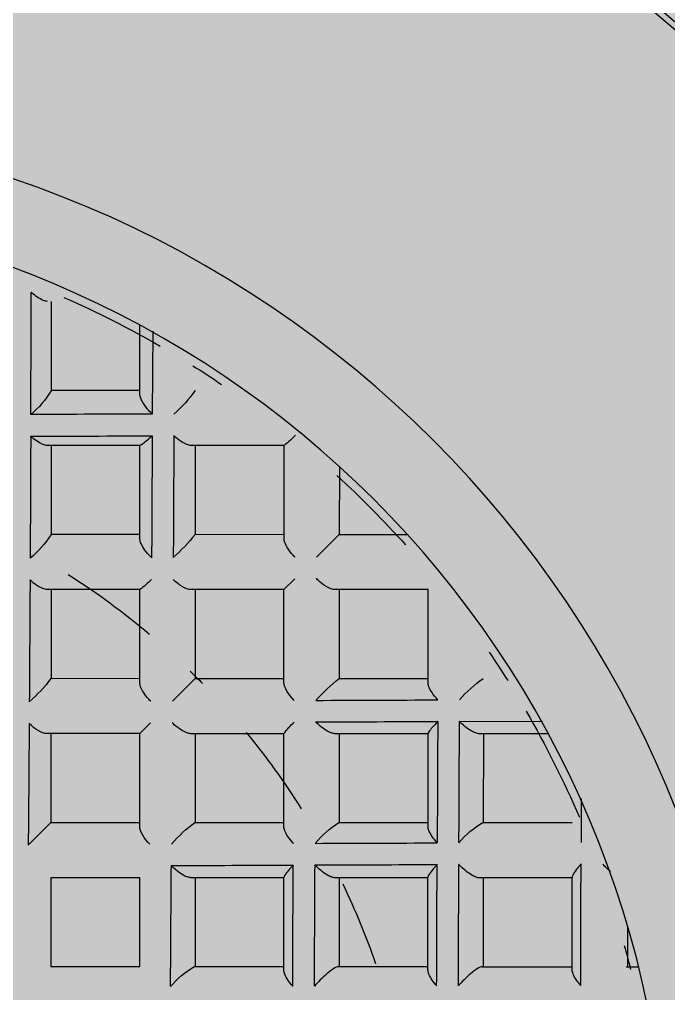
# Model space of a CAD drawing. Header units: millimetres. Extents: x 307301 to 459443, y -2888111 to -2805601.
# Drawn here: x 452144.51 to 452148.26, y -2880578.68 to -2880573.05 of the extents above; entities that cross this region are included whole.
import ezdxf

# ---------------------------------------------------------------- set-up
doc = ezdxf.new("R2010")
doc.units = ezdxf.units.MM
doc.header["$LTSCALE"] = 10
doc.header["$MEASUREMENT"] = 0
for name, color, linetype in [('$DDT_AUDIT_GENERATED_(131)', 7, 'Continuous'), ('$DDT_AUDIT_GENERATED_(159)', 7, 'Continuous'), ('$DDT_AUDIT_GENERATED_(15E)', 7, 'Continuous'), ('$DDT_AUDIT_GENERATED_(224)', 7, 'Continuous'), ('$DDT_AUDIT_GENERATED_(77)', 7, 'Continuous'), ('$DDT_AUDIT_GENERATED_(7E)', 7, 'Continuous'), ('$DDT_AUDIT_GENERATED_(901)', 7, 'Continuous'), ('$DDT_AUDIT_GENERATED_(E33)', 7, 'Continuous'), ('BMA  furniture', 6, 'Continuous'), ('Furniture - Plan', 3, 'Continuous')]:
    doc.layers.add(name, color=color, linetype=linetype)

# ---------------------------------------------------------------- blocks, each defined once
blk = doc.blocks.new('TUFTUFTU')
at = {"layer": 'Furniture - Plan', "ltscale": 0.01}
h = blk.add_hatch(color=250, dxfattribs=at)
h.dxf.hatch_style = 1
h.set_gradient(color1=(51, 51, 51), color2=(105, 105, 105), one_color=1, tint=0.41, name='INVCYLINDER')
edge = h.paths.add_edge_path()
edge.add_arc((1413476.938, -245799), 296.526, 0, 360)
at = {"layer": '$DDT_AUDIT_GENERATED_(131)', "color": 6, "linetype": 'Continuous'}
for start, end in [(74.6018, 76.0366), (59.9684, 66.7946), (55.9645, 57.9188), (42.5391, 48.1379), (32.1116, 34.0789), (23.7216, 29.9302)]:
    blk.add_arc((1413476.938, -245799), 11.517, start, end, dxfattribs=at)
at = {"layer": '$DDT_AUDIT_GENERATED_(159)', "color": 6, "linetype": 'Continuous'}
for start, end in [(64.3654, 70.9039), (50.6776, 57.8491), (44.3751, 45.6834), (32.5322, 40.1971)]:
    blk.add_arc((1413476.938, -245799), 8.71, start, end, dxfattribs=at)
at = {"layer": '$DDT_AUDIT_GENERATED_(15E)', "color": 3, "linetype": 'Continuous'}
for radius in [295.946, 295.558]:
    blk.add_circle((1413476.938, -245799), radius, dxfattribs=at)
at = {"layer": '$DDT_AUDIT_GENERATED_(224)', "color": 3, "linetype": 'Continuous'}
for radius in [300, 296.526, 296.132]:
    blk.add_circle((1413476.938, -245799), radius, dxfattribs=at)
at = {"layer": '$DDT_AUDIT_GENERATED_(77)', "color": 6, "linetype": 'Continuous'}
for radius in [20.285, 17.962, 12.581]:
    blk.add_circle((1413476.938, -245799), radius, dxfattribs=at)
blk.add_arc((1413476.938, -245799), 18.03, 345.0261, 285.0261, dxfattribs=at)
at = {"layer": '$DDT_AUDIT_GENERATED_(7E)', "color": 6, "linetype": 'Continuous'}
for radius in [62.905, 61.937]:
    blk.add_circle((1413476.938, -245799), radius, dxfattribs=at)
at = {"layer": '$DDT_AUDIT_GENERATED_(901)', "color": 6, "linetype": 'Continuous'}
for p, q in [((1413479.75, -245787.874), (1413479.75, -245787.732)), ((1413480.219, -245787.859), (1413479.75, -245787.86)), ((1413481.695, -245788.392), (1413481.185, -245788.394)), ((1413479.713, -245788.498), (1413480.785, -245788.498)), ((1413479.75, -245789.537), (1413479.75, -245788.498)), ((1413480.776, -245788.498), (1413480.776, -245789.566)), ((1413481.415, -245789.53), (1413481.414, -245788.498)), ((1413482.44, -245788.766), (1413482.441, -245789.569)), ((1413482.584, -245789.799), (1413482.587, -245788.839)), ((1413480.776, -245789.524), (1413479.75, -245789.524)), ((1413482.441, -245789.523), (1413481.415, -245789.524)), ((1413479.712, -245790.163), (1413480.784, -245790.163)), ((1413479.751, -245791.199), (1413479.751, -245790.163)), ((1413480.777, -245790.163), (1413480.777, -245791.233)), ((1413481.371, -245790.162), (1413482.444, -245790.162)), ((1413481.416, -245791.192), (1413481.415, -245790.162)), ((1413482.441, -245790.162), (1413482.442, -245791.235)), ((1413483.033, -245790.162), (1413484.106, -245790.161)), ((1413483.08, -245791.188), (1413483.08, -245790.161)), ((1413484.106, -245790.161), (1413484.106, -245791.235)), ((1413484.745, -245791.187), (1413484.744, -245790.4)), ((1413480.777, -245791.188), (1413479.751, -245791.189)), ((1413482.442, -245791.188), (1413481.416, -245791.188)), ((1413484.106, -245791.187), (1413483.08, -245791.187)), ((1413484.745, -245791.187), (1413484.483, -245791.449)), ((1413485.532, -245791.186), (1413484.745, -245791.187)), ((1413484.231, -245791.7), (1413484.106, -245791.826)), ((1413479.71, -245791.828), (1413480.782, -245791.827)), ((1413479.752, -245792.86), (1413479.751, -245791.828)), ((1413480.777, -245791.827), (1413480.778, -245792.9)), ((1413481.37, -245791.827), (1413482.443, -245791.826)), ((1413481.416, -245792.854), (1413481.416, -245791.827)), ((1413482.442, -245791.826), (1413482.442, -245792.901)), ((1413483.033, -245791.826), (1413484.106, -245791.826)), ((1413483.081, -245792.852), (1413483.081, -245791.826)), ((1413484.106, -245791.826), (1413484.107, -245792.899)), ((1413484.697, -245791.825), (1413485.771, -245791.825)), ((1413484.746, -245792.851), (1413484.745, -245791.825)), ((1413485.771, -245791.824), (1413485.771, -245792.898)), ((1413480.778, -245792.853), (1413479.752, -245792.853)), ((1413482.442, -245792.852), (1413481.416, -245792.853)), ((1413483.081, -245792.852), (1413482.819, -245793.114)), ((1413484.107, -245792.851), (1413483.081, -245792.852)), ((1413485.771, -245792.851), (1413484.745, -245792.851)), ((1413482.568, -245793.366), (1413482.443, -245793.491)), ((1413487.094, -245793.342), (1413486.134, -245793.346)), ((1413485.772, -245793.487), (1413485.772, -245794.559)), ((1413479.752, -245793.492), (1413480.778, -245793.492)), ((1413479.753, -245794.518), (1413479.752, -245793.492)), ((1413480.778, -245793.492), (1413480.778, -245794.518)), ((1413481.369, -245793.491), (1413482.443, -245793.491)), ((1413481.417, -245794.517), (1413481.417, -245793.491)), ((1413482.443, -245793.491), (1413482.443, -245794.564)), ((1413483.033, -245793.491), (1413484.107, -245793.49)), ((1413483.082, -245794.516), (1413483.081, -245793.491)), ((1413484.107, -245793.489), (1413484.108, -245794.562)), ((1413484.698, -245793.49), (1413485.772, -245793.489)), ((1413484.746, -245794.516), (1413484.746, -245793.49)), ((1413486.365, -245793.489), (1413487.168, -245793.489)), ((1413486.411, -245794.515), (1413486.41, -245793.489)), ((1413480.778, -245794.518), (1413479.753, -245794.518)), ((1413481.417, -245794.517), (1413481.155, -245794.779)), ((1413482.443, -245794.517), (1413481.417, -245794.517)), ((1413484.108, -245794.516), (1413483.08, -245794.516)), ((1413485.772, -245794.515), (1413484.743, -245794.516)), ((1413487.437, -245794.514), (1413486.405, -245794.515))]:
    blk.add_line(p, q, dxfattribs=at)
for centre, radius, start, end in [((1413481.424, -245787.599), 0.732, 218.4799, 228.1342), ((1413474.922, -243965.241), 1823.164, 270.144928, 270.188983), ((1413480.524, -245789.009), 1.032, 309.547, 329.7008), ((1413481.917, -245788.725), 1.411, 310.5105, 325.4572), ((1413474.514, -244193.857), 1595.962, 270.180084, 270.230369), ((1413474.4, -244225.699), 1564.372, 270.187877, 270.239169), ((1412111.959, -245785.733), 1368.978, 359.760007, 359.819025), ((1412017.036, -245785.235), 1464.152, 359.756176, 359.811348), ((1411735.506, -245783.703), 1747.089, 359.745654, 359.79185), ((1411597.204, -245783.139), 1885.641, 359.747233, 359.790028), ((1413480.433, -245790.572), 1.162, 309.6562, 327.7323), ((1413481.257, -245789.727), 2.336, 312.2328, 321.3017), ((1413473.292, -244327.176), 1464.311, 270.24395, 270.298697), ((1413472.954, -244324.941), 1466.799, 270.256692, 270.311337), ((1412502.749, -245787.445), 978.185, 359.667209, 359.749692), ((1413481.875, -245791.045), 0.966, 306.0136, 316.551), ((1413486.703, -245792.542), 1.176, 133.7329, 142.3766), ((1413478.883, -245792.363), 1.001, 309.4629, 330.2045), ((1413479.953, -245791.754), 1.831, 311.5137, 323.0686), ((1413486.207, -245794.673), 2.336, 128.7504, 137.8193), ((1413487.209, -245794.012), 1.411, 124.5949, 139.5417), ((1413468.518, -243995.218), 1797.951, 270.350594, 270.395135), ((1413494.341, -247644.618), 1851.54, 90.261684, 90.305267), ((1413484.889, -245794.057), 0.966, 133.5011, 144.0385), ((1413494.021, -247581.272), 1787.943, 90.260784, 90.305924), ((1413484.182, -245795.979), 1.831, 126.9835, 138.5384), ((1413485.364, -245795.497), 1.162, 122.3198, 140.3959), ((1413486.926, -245795.406), 1.032, 120.3513, 140.5051), ((1413489.134, -246732.179), 937.434, 90.401846, 90.487663), ((1413489.78, -246830.557), 1035.814, 90.307654, 90.385529), ((1413491.709, -247190.163), 1395.425, 90.239399, 90.297288)]:
    blk.add_arc(centre, radius, start, end, dxfattribs=at)
for points, knots in [([(1413479.533, -245788.399), (1413479.534, -245788.4), (1413479.535, -245788.401), (1413479.536, -245788.401), (1413479.556, -245788.418), (1413479.576, -245788.434), (1413479.595, -245788.448), (1413479.619, -245788.464), (1413479.643, -245788.478), (1413479.665, -245788.487), (1413479.682, -245788.494), (1413479.699, -245788.498), (1413479.713, -245788.498)], [0, 0, 0, 0, 0.014965, 0.014965, 0.014965, 0.324839, 0.324839, 0.324839, 0.702876, 0.702876, 0.702876, 1, 1, 1, 1]), ([(1413480.935, -245788.395), (1413480.934, -245788.396), (1413480.933, -245788.396), (1413480.933, -245788.397), (1413480.913, -245788.415), (1413480.893, -245788.431), (1413480.875, -245788.446), (1413480.853, -245788.463), (1413480.833, -245788.477), (1413480.816, -245788.487), (1413480.803, -245788.494), (1413480.792, -245788.498), (1413480.785, -245788.498)], [0, 0, 0, 0, 0.013794, 0.013794, 0.013794, 0.332699, 0.332699, 0.332699, 0.717117, 0.717117, 0.717117, 1, 1, 1, 1]), ([(1413479.75, -245789.537), (1413479.75, -245789.549), (1413479.741, -245789.57), (1413479.71, -245789.618), (1413479.689, -245789.645), (1413479.624, -245789.722), (1413479.576, -245789.771), (1413479.531, -245789.811)], [0, 0, 0, 0, 0.25, 0.25, 0.5, 0.5, 1, 1, 1, 1]), ([(1413480.776, -245789.566), (1413480.776, -245789.578), (1413480.779, -245789.593), (1413480.785, -245789.608), (1413480.79, -245789.623), (1413480.798, -245789.639), (1413480.807, -245789.655), (1413480.82, -245789.679), (1413480.837, -245789.703), (1413480.856, -245789.726), (1413480.878, -245789.754), (1413480.903, -245789.78), (1413480.928, -245789.803), (1413480.929, -245789.804), (1413480.93, -245789.805), (1413480.931, -245789.806)], [0, 0, 0, 0, 0.187816, 0.187816, 0.187816, 0.373526, 0.373526, 0.373526, 0.654344, 0.654344, 0.654344, 0.987809, 0.987809, 0.987809, 1, 1, 1, 1]), ([(1413482.441, -245789.569), (1413482.441, -245789.582), (1413482.444, -245789.598), (1413482.45, -245789.614), (1413482.456, -245789.63), (1413482.464, -245789.646), (1413482.473, -245789.663), (1413482.488, -245789.688), (1413482.506, -245789.714), (1413482.526, -245789.738), (1413482.543, -245789.758), (1413482.562, -245789.778), (1413482.581, -245789.796), (1413482.582, -245789.797), (1413482.583, -245789.798), (1413482.584, -245789.799)], [0, 0, 0, 0, 0.206973, 0.206973, 0.206973, 0.411563, 0.411563, 0.411563, 0.722178, 0.722178, 0.722178, 0.987183, 0.987183, 0.987183, 1, 1, 1, 1]), ([(1413479.53, -245790.062), (1413479.531, -245790.063), (1413479.532, -245790.064), (1413479.533, -245790.065), (1413479.553, -245790.083), (1413479.574, -245790.099), (1413479.594, -245790.113), (1413479.618, -245790.129), (1413479.642, -245790.143), (1413479.664, -245790.152), (1413479.681, -245790.159), (1413479.698, -245790.163), (1413479.712, -245790.163)], [0, 0, 0, 0, 0.014955, 0.014955, 0.014955, 0.332887, 0.332887, 0.332887, 0.705714, 0.705714, 0.705714, 1, 1, 1, 1]), ([(1413480.931, -245790.057), (1413480.93, -245790.058), (1413480.929, -245790.059), (1413480.928, -245790.06), (1413480.907, -245790.078), (1413480.887, -245790.096), (1413480.868, -245790.111), (1413480.847, -245790.128), (1413480.828, -245790.142), (1413480.812, -245790.151), (1413480.8, -245790.158), (1413480.79, -245790.163), (1413480.784, -245790.163)], [0, 0, 0, 0, 0.013593, 0.013593, 0.013593, 0.347736, 0.347736, 0.347736, 0.724088, 0.724088, 0.724088, 1, 1, 1, 1]), ([(1413481.18, -245790.056), (1413481.181, -245790.057), (1413481.182, -245790.058), (1413481.183, -245790.059), (1413481.206, -245790.079), (1413481.23, -245790.098), (1413481.253, -245790.114), (1413481.277, -245790.13), (1413481.3, -245790.143), (1413481.322, -245790.151), (1413481.34, -245790.158), (1413481.357, -245790.162), (1413481.371, -245790.162)], [0, 0, 0, 0, 0.014755, 0.014755, 0.014755, 0.370759, 0.370759, 0.370759, 0.720009, 0.720009, 0.720009, 1, 1, 1, 1]), ([(1413482.583, -245790.05), (1413482.582, -245790.051), (1413482.581, -245790.052), (1413482.58, -245790.052), (1413482.557, -245790.075), (1413482.534, -245790.095), (1413482.514, -245790.113), (1413482.495, -245790.129), (1413482.478, -245790.142), (1413482.465, -245790.151), (1413482.455, -245790.158), (1413482.448, -245790.162), (1413482.444, -245790.162)], [0, 0, 0, 0, 0.013084, 0.013084, 0.013084, 0.39311, 0.39311, 0.39311, 0.743636, 0.743636, 0.743636, 1, 1, 1, 1]), ([(1413482.833, -245790.049), (1413482.834, -245790.05), (1413482.835, -245790.051), (1413482.836, -245790.051), (1413482.862, -245790.076), (1413482.889, -245790.098), (1413482.917, -245790.116), (1413482.939, -245790.13), (1413482.962, -245790.143), (1413482.984, -245790.151), (1413483.001, -245790.158), (1413483.018, -245790.162), (1413483.033, -245790.162)], [0, 0, 0, 0, 0.014419, 0.014419, 0.014419, 0.410125, 0.410125, 0.410125, 0.735798, 0.735798, 0.735798, 1, 1, 1, 1]), ([(1413479.751, -245791.199), (1413479.751, -245791.21), (1413479.741, -245791.23), (1413479.709, -245791.279), (1413479.688, -245791.306), (1413479.621, -245791.384), (1413479.572, -245791.433), (1413479.526, -245791.474)], [0, 0, 0, 0, 0.25, 0.25, 0.5, 0.5, 1, 1, 1, 1]), ([(1413480.777, -245791.233), (1413480.777, -245791.246), (1413480.78, -245791.261), (1413480.786, -245791.276), (1413480.791, -245791.292), (1413480.799, -245791.308), (1413480.808, -245791.325), (1413480.823, -245791.349), (1413480.84, -245791.374), (1413480.86, -245791.398), (1413480.879, -245791.421), (1413480.9, -245791.444), (1413480.923, -245791.465), (1413480.923, -245791.466), (1413480.924, -245791.467), (1413480.925, -245791.467)], [0, 0, 0, 0, 0.198123, 0.198123, 0.198123, 0.393986, 0.393986, 0.393986, 0.691201, 0.691201, 0.691201, 0.987467, 0.987467, 0.987467, 1, 1, 1, 1]), ([(1413482.442, -245791.235), (1413482.442, -245791.249), (1413482.445, -245791.265), (1413482.451, -245791.281), (1413482.457, -245791.297), (1413482.465, -245791.315), (1413482.475, -245791.332), (1413482.49, -245791.358), (1413482.509, -245791.384), (1413482.53, -245791.408), (1413482.544, -245791.425), (1413482.559, -245791.441), (1413482.574, -245791.456), (1413482.575, -245791.457), (1413482.576, -245791.458), (1413482.577, -245791.459)], [0, 0, 0, 0, 0.219462, 0.219462, 0.219462, 0.43637, 0.43637, 0.43637, 0.765904, 0.765904, 0.765904, 0.986795, 0.986795, 0.986795, 1, 1, 1, 1]), ([(1413484.106, -245791.235), (1413484.106, -245791.249), (1413484.11, -245791.266), (1413484.116, -245791.283), (1413484.124, -245791.303), (1413484.135, -245791.325), (1413484.148, -245791.347), (1413484.166, -245791.374), (1413484.187, -245791.402), (1413484.21, -245791.427), (1413484.217, -245791.434), (1413484.223, -245791.441), (1413484.23, -245791.447), (1413484.231, -245791.448), (1413484.232, -245791.449), (1413484.233, -245791.45)], [0, 0, 0, 0, 0.236274, 0.236274, 0.236274, 0.522587, 0.522587, 0.522587, 0.888789, 0.888789, 0.888789, 0.986312, 0.986312, 0.986312, 1, 1, 1, 1]), ([(1413479.525, -245791.725), (1413479.526, -245791.726), (1413479.527, -245791.727), (1413479.528, -245791.728), (1413479.549, -245791.746), (1413479.571, -245791.764), (1413479.592, -245791.778), (1413479.616, -245791.794), (1413479.64, -245791.808), (1413479.662, -245791.816), (1413479.679, -245791.823), (1413479.696, -245791.828), (1413479.71, -245791.828)], [0, 0, 0, 0, 0.014912, 0.014912, 0.014912, 0.34563, 0.34563, 0.34563, 0.710402, 0.710402, 0.710402, 1, 1, 1, 1]), ([(1413480.924, -245791.718), (1413480.923, -245791.719), (1413480.923, -245791.72), (1413480.922, -245791.721), (1413480.899, -245791.741), (1413480.878, -245791.76), (1413480.858, -245791.777), (1413480.838, -245791.793), (1413480.82, -245791.807), (1413480.806, -245791.816), (1413480.795, -245791.823), (1413480.787, -245791.827), (1413480.782, -245791.827)], [0, 0, 0, 0, 0.013311, 0.013311, 0.013311, 0.371992, 0.371992, 0.371992, 0.734773, 0.734773, 0.734773, 1, 1, 1, 1]), ([(1413481.174, -245791.717), (1413481.175, -245791.718), (1413481.176, -245791.719), (1413481.177, -245791.72), (1413481.201, -245791.742), (1413481.227, -245791.763), (1413481.253, -245791.78), (1413481.276, -245791.795), (1413481.299, -245791.808), (1413481.321, -245791.816), (1413481.339, -245791.823), (1413481.356, -245791.827), (1413481.37, -245791.827)], [0, 0, 0, 0, 0.014571, 0.014571, 0.014571, 0.393854, 0.393854, 0.393854, 0.729221, 0.729221, 0.729221, 1, 1, 1, 1]), ([(1413484.482, -245791.699), (1413484.483, -245791.7), (1413484.484, -245791.701), (1413484.485, -245791.702), (1413484.491, -245791.708), (1413484.498, -245791.715), (1413484.505, -245791.721), (1413484.53, -245791.744), (1413484.558, -245791.766), (1413484.585, -245791.783), (1413484.607, -245791.797), (1413484.629, -245791.808), (1413484.649, -245791.815), (1413484.666, -245791.822), (1413484.683, -245791.825), (1413484.697, -245791.825)], [0, 0, 0, 0, 0.013688, 0.013688, 0.013688, 0.111211, 0.111211, 0.111211, 0.477413, 0.477413, 0.477413, 0.763726, 0.763726, 0.763726, 1, 1, 1, 1]), ([(1413480.778, -245792.9), (1413480.778, -245792.913), (1413480.781, -245792.929), (1413480.787, -245792.945), (1413480.793, -245792.961), (1413480.801, -245792.978), (1413480.811, -245792.995), (1413480.825, -245793.02), (1413480.844, -245793.046), (1413480.864, -245793.07), (1413480.88, -245793.089), (1413480.897, -245793.107), (1413480.914, -245793.124), (1413480.915, -245793.125), (1413480.916, -245793.126), (1413480.917, -245793.127)], [0, 0, 0, 0, 0.212867, 0.212867, 0.212867, 0.423265, 0.423265, 0.423265, 0.743237, 0.743237, 0.743237, 0.986997, 0.986997, 0.986997, 1, 1, 1, 1]), ([(1413482.442, -245792.901), (1413482.442, -245792.915), (1413482.446, -245792.931), (1413482.452, -245792.948), (1413482.46, -245792.969), (1413482.471, -245792.991), (1413482.485, -245793.012), (1413482.502, -245793.039), (1413482.523, -245793.067), (1413482.546, -245793.092), (1413482.553, -245793.099), (1413482.56, -245793.106), (1413482.566, -245793.113), (1413482.567, -245793.114), (1413482.568, -245793.115), (1413482.569, -245793.116)], [0, 0, 0, 0, 0.23553, 0.23553, 0.23553, 0.520879, 0.520879, 0.520879, 0.886326, 0.886326, 0.886326, 0.986336, 0.986336, 0.986336, 1, 1, 1, 1]), ([(1413485.771, -245792.898), (1413485.771, -245792.912), (1413485.775, -245792.929), (1413485.782, -245792.947), (1413485.79, -245792.968), (1413485.803, -245792.991), (1413485.817, -245793.014), (1413485.835, -245793.041), (1413485.858, -245793.069), (1413485.882, -245793.095), (1413485.883, -245793.096), (1413485.883, -245793.097), (1413485.884, -245793.097)], [0, 0, 0, 0, 0.264202, 0.264202, 0.264202, 0.589875, 0.589875, 0.589875, 0.985581, 0.985581, 0.985581, 1, 1, 1, 1]), ([(1413482.818, -245793.364), (1413482.819, -245793.365), (1413482.82, -245793.366), (1413482.821, -245793.367), (1413482.827, -245793.374), (1413482.834, -245793.38), (1413482.841, -245793.387), (1413482.867, -245793.41), (1413482.894, -245793.431), (1413482.922, -245793.448), (1413482.943, -245793.462), (1413482.965, -245793.473), (1413482.985, -245793.481), (1413483.002, -245793.487), (1413483.019, -245793.491), (1413483.033, -245793.491)], [0, 0, 0, 0, 0.013664, 0.013664, 0.013664, 0.113674, 0.113674, 0.113674, 0.479121, 0.479121, 0.479121, 0.76447, 0.76447, 0.76447, 1, 1, 1, 1]), ([(1413484.475, -245793.354), (1413484.476, -245793.355), (1413484.477, -245793.356), (1413484.477, -245793.357), (1413484.493, -245793.373), (1413484.509, -245793.388), (1413484.525, -245793.402), (1413484.55, -245793.423), (1413484.576, -245793.441), (1413484.602, -245793.456), (1413484.619, -245793.466), (1413484.636, -245793.475), (1413484.652, -245793.481), (1413484.669, -245793.486), (1413484.685, -245793.49), (1413484.698, -245793.49)], [0, 0, 0, 0, 0.013205, 0.013205, 0.013205, 0.234096, 0.234096, 0.234096, 0.56363, 0.56363, 0.56363, 0.780538, 0.780538, 0.780538, 1, 1, 1, 1]), ([(1413485.883, -245793.347), (1413485.883, -245793.348), (1413485.882, -245793.349), (1413485.881, -245793.35), (1413485.859, -245793.374), (1413485.838, -245793.397), (1413485.821, -245793.417), (1413485.805, -245793.436), (1413485.791, -245793.453), (1413485.782, -245793.466), (1413485.776, -245793.475), (1413485.772, -245793.483), (1413485.772, -245793.487)], [0, 0, 0, 0, 0.013084, 0.013084, 0.013084, 0.39311, 0.39311, 0.39311, 0.743636, 0.743636, 0.743636, 1, 1, 1, 1]), ([(1413486.134, -245793.346), (1413486.135, -245793.347), (1413486.136, -245793.348), (1413486.137, -245793.349), (1413486.155, -245793.369), (1413486.175, -245793.387), (1413486.196, -245793.404), (1413486.22, -245793.424), (1413486.245, -245793.442), (1413486.27, -245793.457), (1413486.287, -245793.466), (1413486.304, -245793.474), (1413486.32, -245793.48), (1413486.336, -245793.486), (1413486.351, -245793.489), (1413486.365, -245793.489)], [0, 0, 0, 0, 0.012817, 0.012817, 0.012817, 0.277822, 0.277822, 0.277822, 0.588437, 0.588437, 0.588437, 0.793027, 0.793027, 0.793027, 1, 1, 1, 1]), ([(1413484.108, -245794.562), (1413484.108, -245794.576), (1413484.112, -245794.593), (1413484.118, -245794.611), (1413484.127, -245794.633), (1413484.139, -245794.656), (1413484.155, -245794.679), (1413484.172, -245794.705), (1413484.192, -245794.731), (1413484.215, -245794.755), (1413484.216, -245794.756), (1413484.217, -245794.757), (1413484.218, -245794.758)], [0, 0, 0, 0, 0.270779, 0.270779, 0.270779, 0.606146, 0.606146, 0.606146, 0.985429, 0.985429, 0.985429, 1, 1, 1, 1]), ([(1413485.772, -245794.559), (1413485.772, -245794.574), (1413485.776, -245794.591), (1413485.783, -245794.608), (1413485.792, -245794.63), (1413485.805, -245794.654), (1413485.82, -245794.677), (1413485.836, -245794.701), (1413485.855, -245794.725), (1413485.876, -245794.747), (1413485.877, -245794.748), (1413485.878, -245794.749), (1413485.878, -245794.75)], [0, 0, 0, 0, 0.279991, 0.279991, 0.279991, 0.629241, 0.629241, 0.629241, 0.985245, 0.985245, 0.985245, 1, 1, 1, 1]), ([(1413487.437, -245794.557), (1413487.437, -245794.571), (1413487.441, -245794.588), (1413487.448, -245794.605), (1413487.457, -245794.627), (1413487.47, -245794.651), (1413487.486, -245794.675), (1413487.501, -245794.697), (1413487.519, -245794.72), (1413487.538, -245794.741), (1413487.539, -245794.742), (1413487.54, -245794.743), (1413487.541, -245794.744)], [0, 0, 0, 0, 0.286078, 0.286078, 0.286078, 0.644918, 0.644918, 0.644918, 0.985146, 0.985146, 0.985146, 1, 1, 1, 1]), ([(1413486.13, -245794.749), (1413486.244, -245794.749), (1413486.358, -245794.748), (1413486.472, -245794.748), (1413486.829, -245794.746), (1413487.185, -245794.745), (1413487.541, -245794.744)], [0, 0, 0, 0, 0.2423, 0.2423, 0.2423, 1, 1, 1, 1])]:
    blk.add_open_spline(points, degree=3, knots=knots, dxfattribs=at)
for points in [[(1413481.181, -245789.805), (1413481.652, -245789.803), (1413482.12, -245789.801), (1413482.584, -245789.799)], [(1413482.583, -245790.05), (1413482.119, -245790.052), (1413481.651, -245790.054), (1413481.18, -245790.056)], [(1413482.826, -245791.708), (1413482.892, -245791.772), (1413482.974, -245791.826), (1413483.033, -245791.826)], [(1413484.107, -245792.899), (1413484.107, -245792.958), (1413484.161, -245793.04), (1413484.225, -245793.106)], [(1413481.165, -245793.375), (1413481.23, -245793.438), (1413481.311, -245793.491), (1413481.369, -245793.491)], [(1413485.878, -245794.75), (1413485.88, -245794.279), (1413485.882, -245793.811), (1413485.883, -245793.347)], [(1413486.134, -245793.346), (1413486.133, -245793.81), (1413486.131, -245794.278), (1413486.13, -245794.749)], [(1413482.443, -245794.564), (1413482.443, -245794.622), (1413482.496, -245794.703), (1413482.559, -245794.768)]]:
    blk.add_open_spline(points, degree=3, dxfattribs=at)
at = {"layer": '$DDT_AUDIT_GENERATED_(E33)', "color": 6, "linetype": 'Continuous'}
blk.add_circle((1413476.938, -245799), 11.613, dxfattribs=at)
blk = doc.blocks.new('SDTYTYT')
at = {"layer": 'Furniture - Plan', "color": 3, "xscale": 0.5000000000000486, "yscale": 0.5000000000000486, "zscale": 0.5000000000000486, "rotation": 180}
blk.add_blockref('TUFTUFTU', (925445.3989, -2867082.7135), dxfattribs=at)

msp = doc.modelspace()

# ---------------------------------------------------------------- block references
at = {"layer": 'BMA  furniture', "xscale": -1, "rotation": 90}
msp.add_blockref('SDTYTYT', (-2292040.7651, -2661872.9997), dxfattribs=at)

doc.saveas('drawing.dxf')
